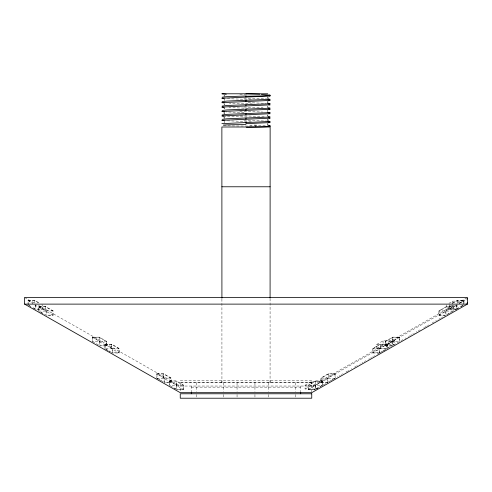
<?xml version="1.0" encoding="UTF-8"?>
<svg xmlns="http://www.w3.org/2000/svg" width="492" height="492" viewBox="0 0 492 492"><rect width="100%" height="100%" fill="white"/><g stroke="black" fill="none" stroke-linecap="round" stroke-linejoin="round"><path stroke-width="0.37" stroke-dasharray="2.46 1.84" d="M270.065 382.714L270.083 298.958M305.058 385.199L311.504 381.54L322.131 381.54L322.131 385.365L315.686 389.031L305.058 389.031L305.058 385.199L315.686 385.199L322.131 381.54M393.692 340.821L387.253 344.486L387.253 348.318L376.626 348.318L376.626 344.486L383.065 340.821L393.692 340.821L393.692 344.652L387.893 347.949M448.975 303.318L452.837 301.122L463.464 301.122L463.464 303.416M322.666 380.913L315.803 380.913L308.287 385.187L308.287 389.658L315.151 389.658L315.151 385.187L322.666 380.913L322.666 385.384L311.504 385.365L305.058 389.031M335.187 373.785L327.672 378.065L327.672 382.53L320.809 382.53L320.809 378.065L328.324 373.785L335.187 373.785L335.187 378.256L330.808 380.753M383.317 350.876L379.56 353.01L372.696 353.01L372.696 348.545L380.205 344.265L387.069 344.265L387.069 348.736M385.218 341.417L392.733 337.143L399.596 337.143L399.596 341.608L392.733 341.608L385.218 345.888L385.218 341.417L392.259 341.423L392.259 345.679M445.752 315.347L438.889 315.347L438.889 310.876L446.404 306.602L453.267 306.602L453.267 310.329M452.13 303.349L457.136 300.495L463.999 300.495L463.999 304.966M393.379 345.04L399.418 341.608L399.418 337.352L392.776 337.352L385.617 341.423L385.617 345.679L391.521 345.679M452.628 303.293L457.179 300.704L463.821 300.704L463.821 304.96L461.219 306.442M376.626 348.318L383.065 344.652L393.692 344.652M452.837 304.954L446.398 308.613L457.025 308.613L462.818 305.317M454.042 305.077L311.75 386.036L180.25 386.036L37.958 305.077M457.382 303.177L467.4 297.476M399.596 337.143L379.56 348.545L379.56 353.01M453.267 306.602L445.752 310.876L445.752 314.603M458.993 303.349L463.999 300.495M311.75 387.229L456.219 305.034M459.27 303.293L466.059 299.431M459.602 303.318L463.464 301.122M308.287 389.658L315.846 385.377M320.809 382.53L328.367 378.25L335.187 378.256M372.696 353.01L380.248 348.73L386.306 348.736M438.889 315.347L446.447 311.067L453.267 311.073M449.62 304.769L449.62 309.24L457.179 304.96M314.437 389.959L314.886 389.701M323.158 384.996L324.05 384.486M324.277 384.357L324.72 384.104M325.397 383.723L325.839 383.471M327.408 382.579L327.856 382.321L327.856 378.065L320.809 378.065M328.502 381.952L335.237 378.127M337.248 376.977L337.697 376.724M339.48 375.703L340.156 375.322M341.497 374.56L341.94 374.307M342.617 373.926L343.059 373.668M345.968 372.013L347.536 371.128M347.979 370.87L348.65 370.488M351.337 368.963L351.78 368.711M354.468 367.18L355.359 366.669M355.587 366.546L356.03 366.288M356.7 365.907L357.37 365.525M359.83 364.129L360.279 363.871M362.069 362.856L362.739 362.475M364.308 361.583L364.75 361.331M365.427 360.943L365.87 360.691M368.557 359.166L369 358.908M369.67 358.527L370.119 358.274M370.79 357.893L371.46 357.512M372.807 356.749L373.25 356.491M373.92 356.11L374.59 355.728M377.278 354.203L378.17 353.693M378.397 353.563L378.84 353.311M379.289 353.059L387.339 348.477M388.01 348.096L388.68 347.715M391.368 346.183L391.81 345.931M400.98 340.716L401.65 340.335M402.099 340.077L402.77 339.695M405.23 338.299L405.9 337.918M408.588 336.387L409.03 336.134M409.701 335.753L410.15 335.501M410.82 335.113L411.49 334.732M412.831 333.97L413.28 333.717M413.95 333.336L414.399 333.078M416.189 332.063L416.859 331.682M418.2 330.919L418.87 330.538M419.319 330.28L419.99 329.898M423.79 327.733L424.239 327.481M424.688 327.229L425.58 326.719M425.808 326.59L426.25 326.337M426.921 325.956L427.37 325.698M428.04 325.317L428.71 324.935M432.29 322.9L432.96 322.518M433.409 322.266L434.079 321.885M435.641 320.993L436.09 320.741M436.761 320.353L437.21 320.101M438.778 319.21L439.67 318.699M439.891 318.576L440.34 318.318M441.01 317.937L441.459 317.684M442.13 317.303L442.8 316.922M444.141 316.159L444.59 315.901M452.437 311.436L445.93 315.138L445.93 310.882L438.889 310.876M452.861 311.196L453.31 310.938M455.1 309.923L455.77 309.542M456.219 309.284L458.679 307.887M315.778 389.301L318.281 387.874M383.938 350.519L386.448 349.092M447.634 314.277L451.385 312.143M449.62 309.24L456.484 309.24L458.993 307.814M461.496 306.387L463.372 305.323M28.001 304.966L28.001 300.495L34.864 300.495L39.87 303.349M28.179 304.96L28.179 300.704L34.821 300.704L39.372 303.293M38.733 310.329L38.733 306.602L45.596 306.602L53.111 310.876L53.111 315.347L46.248 315.347M38.911 311.067L38.911 306.811L45.553 306.811L52.712 310.882L52.712 315.138L46.808 315.138M33.382 307.924L35.332 309.031L41.974 309.031L41.974 304.776M33.007 307.814L35.516 309.24L42.38 309.24L42.38 304.769M38.911 306.811L46.07 310.882L53.111 310.876M38.733 311.073L45.596 311.073L53.111 315.347M445.192 315.138L439.288 315.138L439.288 310.882L446.447 306.811L453.089 306.811L453.089 311.067M92.404 337.143L99.267 337.143L106.782 341.417L106.782 345.888L99.919 345.888L99.919 341.417L92.404 337.143L92.404 341.608L99.267 341.608L106.782 345.888M98.437 344.935L92.582 341.608L92.582 337.352L99.224 337.352L106.383 341.423L106.383 345.679L100.479 345.679M92.582 337.352L99.741 341.423L106.782 341.417M104.931 348.736L104.931 344.265L111.795 344.265L119.304 348.545L119.304 353.01L112.44 353.01L108.683 350.876M105.11 344.474L111.752 344.474L118.904 348.545L118.904 352.801L112.262 352.801L112.262 348.545L105.11 344.474L105.11 348.73M376.626 344.486L387.253 344.486M385.218 345.888L392.081 345.888L392.081 341.417M112.262 348.545L119.304 348.545M372.696 348.545L379.738 348.545L379.738 352.801L373.096 352.801L373.096 348.545L380.248 344.474L380.248 348.73L380.205 344.265M105.694 348.736L111.795 348.736L119.304 353.01M156.813 373.785L163.676 373.785L171.191 378.065L171.191 382.53L164.328 382.53L164.328 378.065L156.813 373.785L156.813 378.256L161.192 380.753M156.991 373.994L163.633 373.994L170.785 378.065L170.785 382.321L164.143 382.321L164.143 378.065L156.991 373.994L156.991 378.25L163.498 381.952M164.143 378.065L171.191 378.065M156.813 378.256L163.676 378.256L171.191 382.53M169.334 380.913L176.197 380.913L183.713 385.187L183.713 389.658L176.849 389.658L176.849 385.187L169.334 380.913L169.334 385.384L176.197 385.384L176.197 380.913M169.512 381.122L176.671 385.193L176.671 389.449L169.512 385.377L169.512 381.122L176.154 381.122L183.313 385.193L183.313 389.449L177.409 389.449M327.856 382.321L321.214 382.321L321.214 378.065L328.367 373.994L335.009 373.994L335.009 378.25M176.671 385.193L183.713 385.187M191.32 387.142L300.68 387.142M314.591 389.449L308.687 389.449L308.687 385.193L315.846 381.122L322.488 381.122L322.488 385.377L315.329 389.449L315.329 385.193M239.85 94.71L247.15 94.925M243.897 98.154L266.898 98.954M251.32 99.476L226.91 98.677M248.103 102.705L265.766 103.32M252.341 103.935L229.383 103.215M243.897 107.01L263.066 107.625M248.202 108.24L229.001 107.625M239.752 111.315L262.685 112.035M243.995 112.545L226.289 111.93M240.262 115.755L265.145 116.573M247.15 117.065L225.151 116.296M243.897 120.294L266.898 121.094M251.32 121.616L226.91 120.817M254.253 125.029L265.766 125.46M24.6 297.476L34.618 303.177M28.001 300.495L33.007 303.349M38.733 306.602L46.248 310.876L46.248 314.603M104.931 344.265L112.44 348.545L112.44 353.01M28.179 300.704L32.73 303.293M34.821 304.96L42.38 309.24M183.713 389.658L176.154 385.377L176.154 381.122M28.831 305.329L30.781 306.442M40.867 312.18L46.07 315.138L46.07 310.882M105.755 349.099L108.363 350.581M109.009 350.95L110.964 352.063M28.628 305.323L30.504 306.387M40.615 312.143L44.366 314.277M105.552 349.092L108.062 350.519M173.719 387.874L176.222 389.301M221.917 298.958L221.935 382.714M457.136 300.495L457.179 303.539M457.025 304.788L457.025 308.613M456.668 304.776L456.668 309.031L450.026 309.031L450.026 304.776M456.484 304.769L456.484 309.24M452.837 301.122L452.837 303.416M446.398 304.788L446.404 311.073M394.227 340.193L394.227 344.664M392.776 337.352L392.776 341.608L392.733 337.143M386.89 344.474L386.89 348.73M386.712 344.474L386.712 348.939M383.065 340.821L383.065 344.652M328.324 373.785L328.324 378.256M315.803 380.913L315.803 385.384M315.686 385.199L315.686 389.031M311.75 391.939L311.75 382.714L180.25 382.714L180.25 391.939M311.504 381.54L311.504 385.365M300.68 386.036L300.68 391.847M295.212 382.714L295.212 391.571M295.212 394.522L295.212 398.212M270.114 380.722L270.114 382.493M268.411 382.714L268.411 391.571M268.411 394.522L268.411 397.474M254.948 382.714L254.948 391.571M254.948 394.522L254.948 398.212M237.052 382.714L237.052 391.571M237.052 394.522L237.052 398.212M223.589 382.714L223.589 391.571M223.589 394.522L223.589 398.212M221.886 380.722L221.886 382.493M196.788 382.714L196.788 391.571M196.788 394.522L196.788 398.212M191.32 386.036L191.32 391.847M163.676 373.785L163.676 378.256L163.633 373.994M111.795 344.265L111.795 348.736L111.752 344.474M99.741 341.423L99.741 345.679M99.267 337.143L99.267 341.608M45.596 306.602L45.596 311.073L45.553 306.811M35.516 304.769L35.516 309.24M35.332 304.776L35.332 309.031M34.864 300.495L34.821 303.539M251.904 126.026A24.151 0.707 0 0 1 221.88 125.362M256.51 125.183A24.157 0.652 0.6 0 1 249.924 125.165M311.75 380.722L180.25 380.722L180.25 382.493L311.75 382.493L311.75 380.722"/><path stroke-width="0.74" d="M270.083 298.189L270.133 126.998L221.874 126.998L221.917 298.189M224.358 95.448L224.204 96.057M224.321 100.183L224.321 99.569M224.321 104.611L224.321 103.996M224.321 122.323L224.321 121.709M267.679 110.639L267.679 111.254M267.679 115.066L267.679 115.681M224.204 118.197L224.204 116.979M267.796 97.053L267.974 98.523M267.796 101.481L267.777 102.668M267.796 119.193L267.974 120.663M267.796 123.621L267.777 124.808M224.223 113.738L224.204 112.551M221.88 123.652L270.133 121.462L267.869 121.155M270.108 125.921L268.663 126.136M466.73 299.05L467.4 298.669M466.73 303.306L467.4 302.924M467.4 304.118L311.75 392.678L180.25 392.678L24.6 304.118L24.6 297.476L467.4 297.476L467.4 304.118L24.6 304.118M245.902 97.109L221.867 98.215L224.167 98.523M245.902 101.536L221.874 102.631L224.167 102.951M245.902 105.965L221.874 107.059L224.167 107.379M245.902 110.392L221.874 111.487L224.167 111.807M245.902 114.82L221.874 115.915L224.167 116.235M245.902 119.249L221.867 120.355L224.167 120.663M267.771 93.787L221.867 93.787L226.289 94.218M221.867 186.775L270.133 186.775M246.006 93.787L259.844 94.218M267.869 125.583L270.12 125.866M267.869 99.015L270.133 99.323L226.855 101.075L222.15 101.641M267.869 103.443L270.133 103.75L226.855 105.503L222.15 106.069M267.869 107.871L270.133 108.178L226.855 109.931L222.15 110.497M267.869 112.299L270.133 112.606L226.855 114.359L222.15 114.925M267.869 116.727L270.133 117.035L226.855 118.787L222.15 119.353M268.884 95.774L270.133 96.001L246 97.109L246 96.001L226.234 96.678L222.15 97.213M268.884 100.202L270.133 100.43L246 101.536L246 100.43M268.884 104.63L270.133 104.858L246 105.965L246 104.858M268.884 109.058L270.133 109.285L246 110.392L246 109.285M268.884 113.486L270.133 113.713L246 114.82L246 113.713M268.884 117.914L270.133 118.141L246 119.249L246 118.141M268.884 122.342L270.133 122.57L246 123.676L246 122.57M267.796 107.127L267.642 106.518M224.204 108.123L224.358 108.732M300.68 392.265L300.68 393.784M191.32 392.265L191.32 393.784M269.333 95.147A24.157 0.652 -0.6 0 1 246.006 96.223M255.963 125.989A24.151 0.707 0 0 1 255.508 125.989M223.325 125.085A24.151 0.707 0 0 1 245.963 124.636M269.327 126.143A24.157 0.652 -0.6 0 1 246.406 127.213M261.4 94.642A24.151 0.541 1.1 0 1 270.003 95.165M311.75 393.784L180.25 393.784L180.25 398.212L311.75 398.212L311.75 393.784"/></g></svg>
